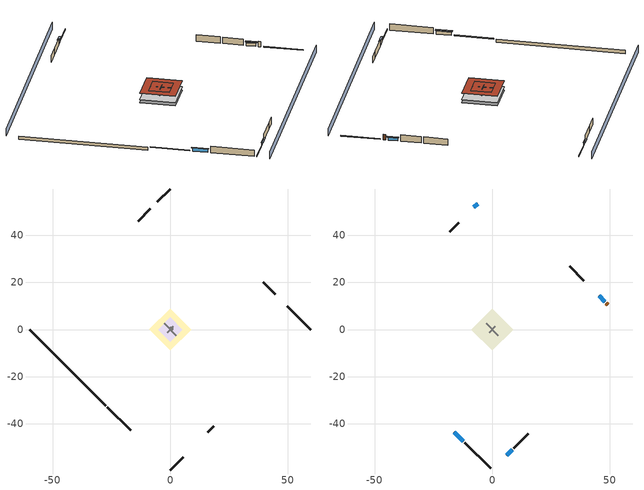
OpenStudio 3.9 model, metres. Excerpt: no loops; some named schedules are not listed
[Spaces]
garage 1
 floor foundation (Slab1 construction): -5.17,0 0,5.17 5.17,0 0,-5.17 z0
 wall outside (Wall1 construction): -8.45,51.26 -13.62,46.09 z0.3:2.74
 wall outside (Wall2 construction): 44.72,14.99 39.55,20.16 z0.3:2.74
 wall outside (Wall9 construction): 15.96,-43.75 18.55,-41.16 z0.3:2.74
 wall to conditioned space 1 (Wall5 construction Reversed): -2.59,2.59 2.59,-2.59 z0.3:2.74
 wall to conditioned space 1 (Wall6 construction Reversed): -1.29,-1.29 1.29,1.29 z0.3:2.74
 roof outside (Roof1 construction): 0,5.17 -5.17,0 0,-5.17 5.17,0 z2.74
crawlspace - vented 1
 floor foundation (Slab2 construction): -8.88,0 0,8.88 8.88,0 0,-8.88 z-0.91
 wall outside (RimJoist1 construction): -26.72,-32.99 -16.79,-42.92 z0.3:0.61
 wall outside (RimJoist2 construction): 0,59.71 -5.52,54.19 z0.3:0.61
 wall outside (RimJoist3 construction): 59.71,0 49.77,9.94 z0.3:0.61
 wall outside (RimJoist4 construction): 0,-59.71 5.52,-54.19 z0.3:0.61
 wall foundation (FoundationWall1 construction): -59.71,0 -27.38,-32.33 z-0.91:0.3
central ac and furnace airloop ret air space
 floor adiabatic (AdiabaticConst): 0,0 0,1 1,1 1,0 z0
 wall adiabatic (AdiabaticConst): 0,1 0,0 1,0 1,1 0,1 z0:1
 ceiling adiabatic (AdiabaticConst): 1,0 1,1 0,1 0,0 z1
conditioned space 1
 floor to crawlspace - vented 1 (Floor1 construction): -8.88,0 0,8.88 8.88,0 0,-8.88 z0.3
 wall outside (Wall3 construction): -11.61,-48.1 -0.66,-59.05 z0.3:2.74
 wall outside (Wall4 construction): -14.28,45.43 -18.16,41.55 z0.3:2.74
 wall outside (Wall7 construction): 38.89,20.82 32.88,26.83 z0.3:2.74
 wall outside (Wall8 construction): 9.22,-50.49 15.3,-44.41 z0.3:2.74
 wall outside (AdiabaticWallConstruction): -16.13,-43.58 -12.27,-47.44 z0.3:1.52; -6.17,53.54 -7.79,51.92 z0.3:1.34; 47.81,11.9 45.38,14.33 z0.3:1.46; 6.17,-53.54 8.56,-51.15 z0.3:1.4
 wall outside (AdiabaticWallConstruction 1): 49.12,10.59 48.47,11.24 z0.3:2.34
 window (WindowConstruction): -16.13,-43.58 -12.27,-47.44 z0.3:1.52
 window (WindowConstruction 1): -6.17,53.54 -7.79,51.92 z0.3:1.34
 window (WindowConstruction 2): 47.81,11.9 45.38,14.33 z0.3:1.46
 window (WindowConstruction 3): 6.17,-53.54 8.56,-51.15 z0.3:1.4
 door (Door): 49.12,10.59 48.47,11.24 z0.3:2.34
 roof outside (Roof2 construction): 0,8.88 -8.88,0 0,-8.88 8.88,0 z2.74
shading: 3.23,-62.94 62.94,-3.23 / -3.23,62.94 -62.94,3.23 z0:2.74; -12.05,-47.66 -16.35,-43.36 -16.78,-43.79 -12.48,-48.09 z1.83; -8.01,51.7 -5.96,53.75 -6.39,54.18 -8.44,52.13 z1.65; 45.17,14.54 48.03,11.68 48.46,12.11 45.6,14.98 z1.77; 8.78,-50.93 5.96,-53.75 6.39,-54.18 9.21,-51.36 z1.71
[Site]
Portland Intl Arpt_OR: Latitude {deg}=45.59; Longitude {deg}=-122.6; Time Zone {hr}=-8; Elevation {m}=33; Terrain=Suburbs; Keep Site Location Information=Yes
[Site:GroundTemperature:Shallow]
10.2558, 8.96328, 8.85977, 9.47314, 11.9355, 14.3863, 16.5111, 17.8571, 17.9714, 16.8767, 14.8061, 12.4304
[Site:WaterMainsTemperature]
Calculation Method=Schedule; Temperature Schedule=mains temperature schedule
[Building]
Building 1
[Material] Roughness=Rough
Name | Thickness {m} | Conductivity {W/m-K} | Density {kg/m3} | Specific Heat {J/kg-K} | Thermal Absorptance | Solar Absorptance | Visible Absorptance
asphalt or fiberglass shingles | 0.00635 | 0.162714 | 1121.4 | 1465.45 | 0.9 | 0.85 | 0.85
roof rigid ins | 0.00254769 | 0.029427 | 32.04 | 1214.23 | 0.9 | 0.7 | 0.7
osb sheathing 0.5 in. | 0.0127 | 0.115458 | 512.64 | 1214.23 | 0.9 | 0.6 | 0.6
roof rigid ins 1 | 0.103632 | 0.029427 | 32.04 | 1214.23 | 0.9 | 0.7 | 0.7
osb sheathing 0.75 in. | 0.01905 | 0.115458 | 512.64 | 1214.23 | 0.9 | 0.7 | 0.7
roof stud and cavity | 0.2032 | 0.0828465 | 78.34581 | 1123.46 | 0.9 | 0.7 | 0.7
gypsum board | 0.0127 | 0.160291 | 801 | 837.4 | 0.9 | 0.6 | 0.6
wood siding | 0.0254 | 0.102417 | 544.68 | 1172.36 | 0.9 | 0.85 | 0.85
osb sheathing 0.5 in. 1 | 0.0127 | 0.115458 | 512.64 | 1214.23 | 0.9 | 0.7 | 0.7
wall stud and cavity | 0.1397 | 0.727959 | 139.0536 | 1170.24 | 0.9 | 0.6 | 0.6
wall stud and cavity 1 | 0.1397 | 0.550994 | 139.0536 | 1170.24 | 0.9 | 0.7 | 0.7
osb sheathing 0.5 in. 2; osb sheathing 0.5 in. 3 | 0.0127 | 0.115458 | 512.64 | 1214.23
wall stud and cavity 2 | 0.1397 | 0.335416 | 139.0536 | 1170.24 | 0.9 | 0.7 | 0.7
rim joist stud and cavity | 0.0508 | 0.178688 | 50.32683 | 1063.81 | 0.9 | 0.6 | 0.6
floor stud and cavity | 0.1397 | 0.923637 | 92.3553 | 1139.71 | 0.9 | 0.7 | 0.7
floor covering | 0.0127 | 0.0433444 | 54.468 | 1339.84 | 0.9 | 0.6 | 0.6
concrete 4.0 in. | 0.1016 | 1.803125 | 2242.8 | 837.4 | 0.9 | 0.7 | 0.7
concrete 8.0 in. | 0.2032 | 1.803125 | 2242.8 | 837.4 | 0.9 | 0.7 | 0.7
soil 0.5 in. | 0.0127 | 1.3848 | 1842.3 | 418.7 | 0.9 | 0.7 | 0.7
wood siding 1; wood siding 2 | 0.0254 | 0.102417 | 544.68 | 1172.36
wall rigid ins | 0.512978 | 0.029427 | 32.04 | 1214.23 | 0.9 | 0.7 | 0.7
wall stud and cavity 3 | 0.0889 | 0.380278 | 52.3479 | 1209.89 | 0.9 | 0.7 | 0.7
door material | 0.04445 | 0.0612267 | 512.64 | 1214.23 | 0.9 | 0.7 | 0.7
wall stud and cavity 4 | 0.0889 | 0.391764 | 83.0341 | 1211.67 | 0.9 | 0.7 | 0.7
furniture material conditioned space 1; furniture material garage 1 | 0.1524 | 0.115458 | 640.8 | 1214.23 | 0.9 | 0.6 | 0.6
[Construction]
Roof1 construction: asphalt or fiberglass shingles, roof rigid ins, osb sheathing 0.5 in.
Roof2 construction: asphalt or fiberglass shingles, roof rigid ins 1, osb sheathing 0.75 in., roof stud and cavity, gypsum board
Wall1 construction; Wall2 construction; Wall9 construction: wood siding, osb sheathing 0.5 in. 1, wall stud and cavity
Wall3 construction; Wall4 construction; Wall7 construction; Wall8 construction: wood siding, osb sheathing 0.5 in. 1, wall stud and cavity 1, gypsum board
Wall5 construction Reversed: gypsum board, wall stud and cavity 2, osb sheathing 0.5 in. 2
Wall6 construction Reversed: gypsum board, wall stud and cavity 2, osb sheathing 0.5 in. 3
RimJoist1 construction; RimJoist2 construction; RimJoist3 construction; RimJoist4 construction: wood siding, rim joist stud and cavity
Floor1 construction: floor stud and cavity, osb sheathing 0.75 in., floor covering
Slab1 construction: concrete 4.0 in.
FoundationWall1 construction: concrete 8.0 in.
Slab2 construction: soil 0.5 in.
WindowConstruction; WindowConstruction 1; WindowConstruction 2; WindowConstruction 3: WindowMaterial
AdiabaticWallConstruction: wood siding 1, wall rigid ins, wall stud and cavity 3, gypsum board
Door: door material
AdiabaticWallConstruction 1: wood siding 2, wall rigid ins, wall stud and cavity 3, gypsum board
PartitionWallConstruction: gypsum board, wall stud and cavity 4, gypsum board
furniture construction conditioned space 1: furniture material conditioned space 1
furniture construction garage 1: furniture material garage 1
AdiabaticConst: Adiabatic
[WindowMaterial:SimpleGlazingSystem]
WindowMaterial: U-Factor {W/m2-K}=2.78222; Solar Heat Gain Coefficient=0.56
[Material:NoMass]
Adiabatic: Roughness=Rough; Thermal Resistance {m2-K/W}=176.1
[ThermalZone] Multiplier=1; Use Ideal Air Loads=No
Name | Volume {m3} | Thermostat
conditioned space | 384.656 | conditioned space temperature setpoint
garage | 130.484
crawlspace - vented | 192.328
central ac and furnace airloop ret air zone | 1
[Sizing:Zone] Zone Cooling Design Supply Air Temperature Input Method=SupplyAirTemperature; Zone Cooling Design Supply Air Temperature {C}=14; Zone Cooling Design Supply Air Temperature Difference {deltaC}=11.11; Zone Heating Design Supply Air Temperature Input Method=SupplyAirTemperature; Zone Heating Design Supply Air Temperature {C}=40; Zone Heating Design Supply Air Temperature Difference {deltaC}=11.11; Zone Cooling Design Supply Air Humidity Ratio {kg-H2O/kg-air}=0.0085; Zone Heating Design Supply Air Humidity Ratio {kg-H2O/kg-air}=0.008; Cooling Design Air Flow Method=DesignDay; Heating Design Air Flow Method=DesignDay; Account for Dedicated Outdoor Air System=No; Dedicated Outdoor Air System Control Strategy=NeutralSupplyAir; Dedicated Outdoor Air Low Setpoint Temperature for Design {C}=autosize; Dedicated Outdoor Air High Setpoint Temperature for Design {C}=autosize; Zone Load Sizing Method=Sensible Load Only No Latent Load; Zone Latent Cooling Design Supply Air Humidity Ratio Input Method=HumidityRatioDifference; Zone Cooling Design Supply Air Humidity Ratio Difference {kgWater/kgDryAir}=0.005; Zone Latent Heating Design Supply Air Humidity Ratio Input Method=HumidityRatioDifference; Zone Humidification Design Supply Air Humidity Ratio Difference {kgWater/kgDryAir}=0.005; Sizing Option=Coincident
garage; crawlspace - vented; central ac and furnace airloop ret air zone
[Space]
Name | Thermal Zone | Volume {m3}
conditioned space 1 | conditioned space | 384.656
garage 1 | garage | 130.484
crawlspace - vented 1 | crawlspace - vented | 192.328
central ac and furnace airloop ret air space | central ac and furnace airloop ret air zone
[ThermostatSetpoint:DualSetpoint]
conditioned space temperature setpoint: Heating Setpoint Temperature Schedule=heating setpoint; Cooling Setpoint Temperature Schedule=cooling setpoint; Temperature Difference Between Cutout And Setpoint {deltaC}=0
[Foundation:Kiva] Wall Depth Below Slab {m}=0.2032
Name | Initial Indoor Air Temperature {C} | Wall Height Above Grade {m}
Foundation Kiva 1 | 13.4258 | 0.1016
Foundation Kiva 2 | 8.58325 | 0.3048
[Foundation:Kiva:Settings]
Soil Conductivity {W/m-K}=1.3848; Soil Density {kg/m3}=1842.3; Soil Specific Heat {J/kg-K}=418.7; Ground Solar Absorptivity=0.9; Ground Thermal Absorptivity=0.9; Ground Surface Roughness {m}=0.03; Far-Field Width {m}=40; Deep-Ground Boundary Condition=ZeroFlux; Deep-Ground Depth {m}=40; Minimum Cell Dimension {m}=0.2; Maximum Cell Growth Coefficient=3; Simulation Timestep=Timestep
[SurfaceProperty:ExposedFoundationPerimeter] Exposed Perimeter Calculation Method=TotalExposedPerimeter
Name | Total Exposed Perimeter {m}
Slab1 | 18.288
Slab2 | 45.72
[SurfaceProperty:IncidentSolarMultiplier] Incident Solar Multiplier=1; Incident Solar Multiplier Schedule=trans schedule winter=0.85 summer=0.7
Window1; Window2; Window3; Window4
[InternalMass:Definition] Design Level Calculation Method=SurfaceArea
Name | Construction | Surface Area {m2}
partition wall mass | PartitionWallConstruction | 157.749
furniture mass conditioned space 1 | furniture construction conditioned space 1 | 63.09974
furniture mass garage 1 | furniture construction garage 1 | 5.35122
[InternalMass] Multiplier=1
Name | Internal Mass Definition | Space or SpaceType
partition wall mass | partition wall mass | conditioned space 1
furniture mass conditioned space 1 | furniture mass conditioned space 1 | conditioned space 1
furniture mass garage 1 | furniture mass garage 1 | garage 1
[Fan:SystemModel]
central ac and furnace supply fan: Availability Schedule=Always On Discrete; Design Maximum Air Flow Rate {m3/s}=0.685268; Speed Control Method=Discrete; Electric Power Minimum Flow Rate Fraction=0.2; Design Pressure Rise {Pa}=500; Motor Efficiency=1; Motor In Air Stream Fraction=1; Design Electric Power Consumption {W}=autosize; Design Power Sizing Method=PowerPerFlow; Electric Power Per Unit Flow Rate {W/(m3/s)}=1059.44; Electric Power Per Unit Flow Rate Per Unit Pressure {W-s/m3-Pa}=1.66667; Fan Total Efficiency=0.7; Motor Loss Radiative Fraction=0; Speed Flow Fraction 1=0.9449; Speed Electric Power Fraction 1=0.84365; Speed Flow Fraction 2=1; Speed Electric Power Fraction 2=1
[EnergyManagementSystem:Sensor]
Name | Output Variable or Output Meter Index Key | Output Variable or Output Meter
central_ac_and_furnace_supply_fan_s; central_ac_and_furnace_supply_fan_s_1 | central ac and furnace supply fan | Fan Electricity Energy
water_heater_amb_temp; fridge_tin_s_1 | garage | Zone Mean Air Temperature
water_heater_amb_rh | garage | Zone Air Relative Humidity
water_heater_T_set | water heater setpoint | Schedule Value
out_pb_s |  | Site Outdoor Air Barometric Pressure
out_wt_s |  | Site Outdoor Air Humidity Ratio
site_vw_s |  | Site Wind Speed
cool_season | cooling season schedule | Schedule Value
central_ac_and_furnace_airloop_Fan_RTF_s | central ac and furnace supply fan | Fan Runtime Fraction Speed 1
central_ac_and_furnace_airloop_Fan_RTF_s_1 | central ac and furnace supply fan | Fan Runtime Fraction Speed 2
central_ac_and_furnace_airloop_AH_MFR_s | Node 6 | System Node Mass Flow Rate
central_ac_and_furnace_airloop_AH_VFR_s | Node 6 | System Node Current Density Volume Flow Rate
central_ac_and_furnace_airloop_AH_Tout_s | Node 6 | System Node Temperature
central_ac_and_furnace_airloop_AH_Wout_s | Node 6 | System Node Humidity Ratio
central_ac_and_furnace_airloop_RA_T_s | Node 9 | System Node Temperature
central_ac_and_furnace_airloop_Ra_W_s | Node 9 | System Node Humidity Ratio
central_ac_and_furnace_airloop_0_DZ_T_s | crawlspace - vented | Zone Air Temperature
central_ac_and_furnace_airloop_0_DZ_W_s | crawlspace - vented | Zone Mean Air Humidity Ratio
natural_vent_s | natural vent schedule | Schedule Value
htg_sp_s | heating setpoint | Schedule Value
clg_sp_s | cooling setpoint | Schedule Value
mech_vent_range_fan_0_sch_s | mech vent range fan 0 schedule | Schedule Value
mech_vent_bath_fan_0_sch_s | mech vent bath fan 0 schedule | Schedule Value
clothes_dryer_exhaust_0_sch_s | clothes_dryer | Schedule Value
htg_load_cond |  | Heating:EnergyTransfer:Zone:CONDITIONED SPACE
clg_load_cond |  | Cooling:EnergyTransfer:Zone:CONDITIONED SPACE
htg_load_duct |  | Heating:EnergyTransfer:Zone:CENTRAL AC AND FURNACE AIRLOOP RET AIR ZONE
clg_load_duct |  | Cooling:EnergyTransfer:Zone:CENTRAL AC AND FURNACE AIRLOOP RET AIR ZONE
s_conv | Floor1 | Surface Inside Face Convection Heat Gain Energy
s_ig | Floor1 | Surface Inside Face Internal Gains Radiation Heat Gain Energy
s_sol | Floor1 | Surface Inside Face Solar Radiation Heat Gain Energy
s_lgt | Floor1 | Surface Inside Face Lights Radiation Heat Gain Energy
s_surf | Floor1 | Surface Inside Face Net Surface Thermal Radiation Heat Gain Energy
s_conv_1 | Roof2 | Surface Inside Face Convection Heat Gain Energy
s_ig_1 | Roof2 | Surface Inside Face Internal Gains Radiation Heat Gain Energy
s_sol_1 | Roof2 | Surface Inside Face Solar Radiation Heat Gain Energy
s_lgt_1 | Roof2 | Surface Inside Face Lights Radiation Heat Gain Energy
s_surf_1 | Roof2 | Surface Inside Face Net Surface Thermal Radiation Heat Gain Energy
ss_sol | Door1 | Surface Inside Face Solar Radiation Heat Gain Energy
ss_lgt | Door1 | Surface Inside Face Lights Radiation Heat Gain Energy
ss_conv | Door1 | Surface Inside Face Convection Heat Gain Energy
ss_ig | Door1 | Surface Inside Face Internal Gains Radiation Heat Gain Energy
ss_surf | Door1 | Surface Inside Face Net Surface Thermal Radiation Heat Gain Energy
ss_conv_1 | Window1 | Surface Inside Face Convection Heat Gain Energy
ss_ig_1 | Window1 | Surface Inside Face Internal Gains Radiation Heat Gain Energy
ss_surf_1 | Window1 | Surface Inside Face Net Surface Thermal Radiation Heat Gain Energy
ss_trans_in | Window1 | Surface Window Transmitted Solar Radiation Rate
ss_back_out | Window1 | Surface Window Shortwave from Zone Back Out Window Heat Transfer Rate
ss_trans_out | Window1 | Surface Inside Face Initial Transmitted Diffuse Transmitted Out Window Solar Radiation Rate
ss_conv_2 | Window2 | Surface Inside Face Convection Heat Gain Energy
ss_ig_2 | Window2 | Surface Inside Face Internal Gains Radiation Heat Gain Energy
ss_surf_2 | Window2 | Surface Inside Face Net Surface Thermal Radiation Heat Gain Energy
ss_trans_in_1 | Window2 | Surface Window Transmitted Solar Radiation Rate
ss_back_out_1 | Window2 | Surface Window Shortwave from Zone Back Out Window Heat Transfer Rate
ss_trans_out_1 | Window2 | Surface Inside Face Initial Transmitted Diffuse Transmitted Out Window Solar Radiation Rate
ss_conv_3 | Window3 | Surface Inside Face Convection Heat Gain Energy
ss_ig_3 | Window3 | Surface Inside Face Internal Gains Radiation Heat Gain Energy
ss_surf_3 | Window3 | Surface Inside Face Net Surface Thermal Radiation Heat Gain Energy
ss_trans_in_2 | Window3 | Surface Window Transmitted Solar Radiation Rate
ss_back_out_2 | Window3 | Surface Window Shortwave from Zone Back Out Window Heat Transfer Rate
ss_trans_out_2 | Window3 | Surface Inside Face Initial Transmitted Diffuse Transmitted Out Window Solar Radiation Rate
ss_conv_4 | Window4 | Surface Inside Face Convection Heat Gain Energy
ss_ig_4 | Window4 | Surface Inside Face Internal Gains Radiation Heat Gain Energy
ss_surf_4 | Window4 | Surface Inside Face Net Surface Thermal Radiation Heat Gain Energy
ss_trans_in_3 | Window4 | Surface Window Transmitted Solar Radiation Rate
ss_back_out_3 | Window4 | Surface Window Shortwave from Zone Back Out Window Heat Transfer Rate
ss_trans_out_3 | Window4 | Surface Inside Face Initial Transmitted Diffuse Transmitted Out Window Solar Radiation Rate
s_conv_2 | Wall3 | Surface Inside Face Convection Heat Gain Energy
s_ig_2 | Wall3 | Surface Inside Face Internal Gains Radiation Heat Gain Energy
s_sol_2 | Wall3 | Surface Inside Face Solar Radiation Heat Gain Energy
s_lgt_2 | Wall3 | Surface Inside Face Lights Radiation Heat Gain Energy
s_surf_2 | Wall3 | Surface Inside Face Net Surface Thermal Radiation Heat Gain Energy
s_conv_3 | Wall4 | Surface Inside Face Convection Heat Gain Energy
s_ig_3 | Wall4 | Surface Inside Face Internal Gains Radiation Heat Gain Energy
s_sol_3 | Wall4 | Surface Inside Face Solar Radiation Heat Gain Energy
s_lgt_3 | Wall4 | Surface Inside Face Lights Radiation Heat Gain Energy
s_surf_3 | Wall4 | Surface Inside Face Net Surface Thermal Radiation Heat Gain Energy
s_conv_4 | Wall5 | Surface Inside Face Convection Heat Gain Energy
s_ig_4 | Wall5 | Surface Inside Face Internal Gains Radiation Heat Gain Energy
s_sol_4 | Wall5 | Surface Inside Face Solar Radiation Heat Gain Energy
s_lgt_4 | Wall5 | Surface Inside Face Lights Radiation Heat Gain Energy
s_surf_4 | Wall5 | Surface Inside Face Net Surface Thermal Radiation Heat Gain Energy
s_conv_5 | Wall6 | Surface Inside Face Convection Heat Gain Energy
s_ig_5 | Wall6 | Surface Inside Face Internal Gains Radiation Heat Gain Energy
s_sol_5 | Wall6 | Surface Inside Face Solar Radiation Heat Gain Energy
[ElectricEquipment:Definition] Design Level Calculation Method=EquipmentLevel
Name | Design Level {W} | Fraction Latent | Fraction Radiant | Fraction Lost
ceiling fan | 17.2259 | 0 | 0.558 | 0
clothes washer | 287.914 | 0.03 | 0.162 | 0.7
clothes dryer | 258.883 | 0.015 | 0.081 | 0.85
dishwasher | 802.93 | 0.3 | 0.18 | 0.4
fridge | 39.726 | 0 | 0.6 | 0
fridge 2 | 90.9498 | 0 | 0.6 | 0
freezer | 194.914 | 0 | 0.6 | 0
cooking range | 85.2095 | 0.16 | 0.384 | 0.2
misc tv | 407.356 | 0 | 0.6 | 0
misc plug loads | 322.321 | 0.021 | 0.558 | 0.049
whole house fan; mech vent house fan | 0 | 0 | 0 | 1
mech vent house fan cfis | 0 | 0 | 0 | 0
mech vent range fan 0 | 30 | 0 | 0 | 1
mech vent bath fan 0 | 15 | 0 | 0 | 1
[ElectricEquipment]
Name | Electric Equipment Definition | Space or SpaceType | Schedule
ceiling fan | ceiling fan | conditioned space 1 | ceiling_fan
clothes washer | clothes washer | conditioned space 1 | clothes_washer
clothes dryer | clothes dryer | conditioned space 1 | clothes_dryer
dishwasher | dishwasher | conditioned space 1 | dishwasher
fridge | fridge | conditioned space 1 | fridge schedule
fridge 1 | fridge 2 | garage 1 | fridge schedule 1
freezer | freezer | garage 1 | freezer schedule
cooking range | cooking range | conditioned space 1 | cooking_range
misc tv | misc tv | conditioned space 1 | plug_loads_tv
misc plug loads | misc plug loads | conditioned space 1 | plug_loads_other
whole house fan | whole house fan | conditioned space 1 | Always On Discrete
mech vent house fan | mech vent house fan | conditioned space 1 | mech vent house fan schedule
mech vent house fan cfis | mech vent house fan cfis | conditioned space 1 | mech vent house fan cfis schedule
mech vent range fan 0 | mech vent range fan 0 | conditioned space 1 | mech vent range fan 0 schedule
mech vent bath fan 0 | mech vent bath fan 0 | conditioned space 1 | mech vent bath fan 0 schedule
[OtherEquipment:Definition] Design Level Calculation Method=EquipmentLevel
Name | Design Level {W} | Fraction Latent | Fraction Radiant | Fraction Lost
water heater sens; central ac and furnace airloop_0 SupSensLkToCond; central ac and furnace airloop_0 SupCondToLv; central ac and furnace airloop_0 RetCondToRP; central ac and furnace airloop_0 RetSensLkToRP; central ac and furnace airloop_0 SupCondToDZ; central ac and furnace airloop_0 RetCondToDZ; central ac and furnace airloop_0 SupSensLkToDZ; mech vent house fan sensible load | 0 | 0 | 0 | 0
water heater lat; central ac and furnace airloop_0 SupLatLkToCond; central ac and furnace airloop_0 RetLatLkToRP; central ac and furnace airloop_0 SupLatLkToDZ; mech vent house fan latent load | 0 | 1 | 0 | 0
water heater energy adjustment1 | 0.01 | 0 | 0 | 1
clothes dryer 2 | 3439.31 | 0.015 | 0.081 | 0.85
cooking range 2 | 2497.24 | 0.16 | 0.384 | 0.2
general water use sensible | -43.4886 | 0 | 0.6 | 0
general water use latent | 44.1266 | 1 | 0 | 0
[OtherEquipment]
Name | Other Equipment Definition | Space or SpaceType | Schedule | Fuel Type
water heater sens | water heater sens | garage 1 | Always On Discrete
water heater lat | water heater lat | garage 1 | Always On Discrete
water heater energy adjustment1 | water heater energy adjustment1 | garage 1 | Always On Discrete | Electricity
clothes dryer 1 | clothes dryer 2 | conditioned space 1 | clothes_dryer | NaturalGas
cooking range 1 | cooking range 2 | conditioned space 1 | cooking_range | NaturalGas
general water use sensible | general water use sensible | conditioned space 1 | general water use schedule
general water use latent | general water use latent | conditioned space 1 | general water use schedule
central ac and furnace airloop_0 SupSensLkToCond | central ac and furnace airloop_0 SupSensLkToCond | conditioned space 1 | Always On Discrete
central ac and furnace airloop_0 SupLatLkToCond | central ac and furnace airloop_0 SupLatLkToCond | conditioned space 1 | Always On Discrete
central ac and furnace airloop_0 SupCondToLv | central ac and furnace airloop_0 SupCondToLv | conditioned space 1 | Always On Discrete
central ac and furnace airloop_0 RetCondToRP | central ac and furnace airloop_0 RetCondToRP | central ac and furnace airloop ret air space | Always On Discrete
central ac and furnace airloop_0 RetSensLkToRP | central ac and furnace airloop_0 RetSensLkToRP | central ac and furnace airloop ret air space | Always On Discrete
central ac and furnace airloop_0 RetLatLkToRP | central ac and furnace airloop_0 RetLatLkToRP | central ac and furnace airloop ret air space | Always On Discrete
central ac and furnace airloop_0 SupCondToDZ | central ac and furnace airloop_0 SupCondToDZ | crawlspace - vented 1 | Always On Discrete
central ac and furnace airloop_0 RetCondToDZ | central ac and furnace airloop_0 RetCondToDZ | crawlspace - vented 1 | Always On Discrete
central ac and furnace airloop_0 SupSensLkToDZ | central ac and furnace airloop_0 SupSensLkToDZ | crawlspace - vented 1 | Always On Discrete
central ac and furnace airloop_0 SupLatLkToDZ | central ac and furnace airloop_0 SupLatLkToDZ | crawlspace - vented 1 | Always On Discrete
mech vent house fan sensible load | mech vent house fan sensible load | conditioned space 1 | Always On Discrete
mech vent house fan latent load | mech vent house fan latent load | conditioned space 1 | Always On Discrete
[WaterUse:Equipment:Definition]
Name | Peak Flow Rate {m3/s}
clothes washer | 3.31698e-06
dishwasher | 7.34577e-06
[Lights:Definition] Design Level Calculation Method=LightingLevel; Fraction Radiant=0.6; Fraction Visible=0.2; Return Air Fraction=0
Name | Lighting Level {W}
interior lighting | 256.214
garage lighting | 8.98231
[Lights] Fraction Replaceable=1
Name | Lights Definition | Space or SpaceType | Schedule
interior lighting | interior lighting | conditioned space 1 | lighting_interior
garage lighting | garage lighting | garage 1 | lighting_garage
[Exterior:Lights:Definition]
exterior lighting: Design Level {W}=7.09205
[Exterior:Lights]
exterior lighting: Exterior Lights Definition=exterior lighting; Schedule=exterior lighting schedule
[People:Definition]
occupants: Number of People Calculation Method=People; Number of People {people}=2; Fraction Radiant=0.314171; Sensible Heat Fraction=0.56303; Carbon Dioxide Generation Rate {m3/s-W}=0; Enable ASHRAE 55 Comfort Warnings=No; Mean Radiant Temperature Calculation Type=EnclosureAveraged
[People]
occupants: People Definition=occupants; Space or SpaceType=conditioned space 1; Number of People Schedule=occupants; Activity Level Schedule=occupants activity schedule; Multiplier=1
[ZoneMixing] Schedule=Always On Continuous; Design Flow Rate Calculation Method=Flow/Zone; Design Flow Rate {m3/s}=0
Name | Zone or Space | Source Zone or Space
central ac and furnace airloop_0 ZoneMixDZToCond mix | conditioned space | crawlspace - vented
central ac and furnace airloop_0 ZoneMixCondToDZ mix | crawlspace - vented | conditioned space
[SpaceInfiltration:DesignFlowRate] Schedule=Always On Discrete
Name | Space or SpaceType | Design Flow Rate Calculation Method | Design Flow Rate {m3/s} | Air Changes per Hour {1/hr} | Constant Term Coefficient | Temperature Term Coefficient | Velocity Term Coefficient | Velocity Squared Term Coefficient
natural vent flow; whole house fan flow; infil flow | conditioned space 1 | Flow/Space | 0
infil crawlspace - vented 1 | crawlspace - vented 1 | AirChanges/Hour |  | 2.6013 | 1 | 0 | 0 | 0
crawlspace_vented 1 duct leakage imbalance infil flow | crawlspace - vented 1 | Flow/Space | 0
[SpaceInfiltration:EffectiveLeakageArea]
infil garage 1: Space or SpaceType=garage 1; Schedule=Always On Discrete; Effective Air Leakage Area {cm2}=815.51; Stack Coefficient=0.000129147; Wind Coefficient=4.64657e-05
